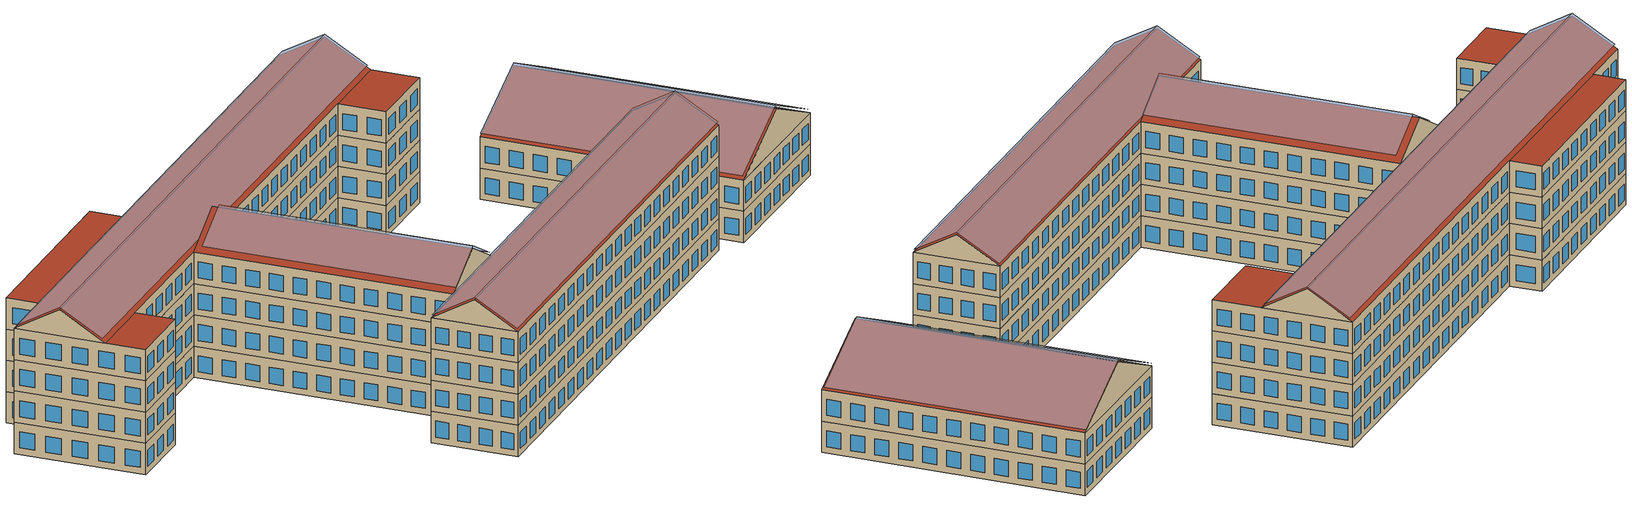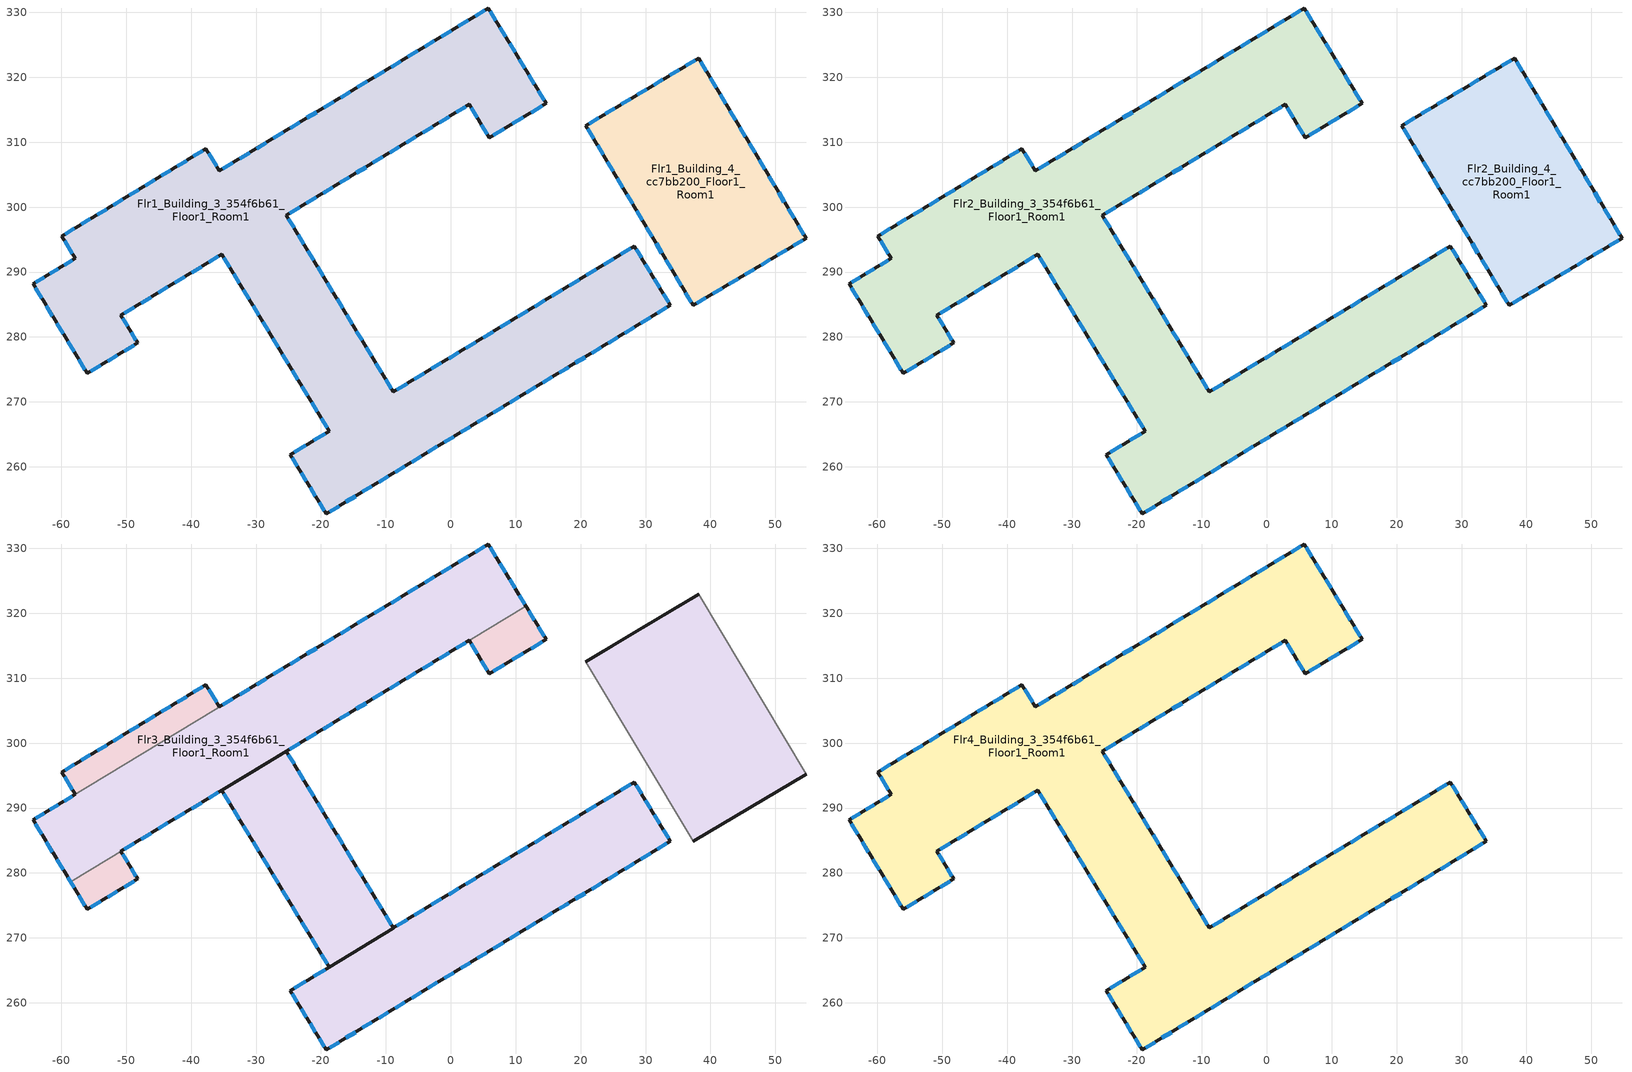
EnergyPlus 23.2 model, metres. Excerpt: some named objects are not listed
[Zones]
Flr1_Building_3_354f6b61_Floor1_Room1
 floor outside (Floor_DesignBuilder): 14.68,315.98 5.94,310.69 2.84,315.82 -25.34,298.75 -8.85,271.53 28.29,293.99 33.82,284.86 -19.2,252.75 -24.73,261.88 -18.76,265.49 -35.26,292.74 -50.81,283.33 -48.24,279.08 -56.01,274.38 -64.36,288.18 -57.86,292.12 -59.93,295.54 -37.72,308.99 -35.65,305.57 5.78,330.66 z0
 wall outside (Brick 220mm): 14.68,315.98 5.78,330.66 -35.65,305.57 -37.72,308.99 -59.93,295.54 -57.86,292.12 -64.36,288.18 -56.01,274.38 -48.24,279.08 -50.81,283.33 -35.26,292.74 -18.76,265.49 -24.73,261.88 -19.2,252.75 33.82,284.86 28.29,293.99 -8.85,271.53 -25.34,298.75 2.84,315.82 5.94,310.69 14.68,315.98 z0:3.9
 window (U 0.45 SHGC 0.25 Simple Glazing Window): 14.37,316.49 13.5,317.92 / 12.89,318.93 12.02,320.37 / 11.41,321.38 10.54,322.81 / 9.92,323.83 9.06,325.26 / 8.44,326.28 7.57,327.71 / 6.96,328.72 6.09,330.15 / -50.27,283.65 -48.76,284.57 / -47.68,285.22 -46.16,286.14 / -45.09,286.79 -43.57,287.71 / -42.5,288.36 -40.98,289.28 / -39.91,289.93 -38.39,290.85 / -37.32,291.5 -35.8,292.41 / -34.95,292.23 -34.08,290.78 / -33.45,289.75 -32.58,288.3 / -19.95,267.45 -19.07,266.01 / -31.95,287.27 -31.08,285.82 / -30.45,284.79 -29.57,283.35 / -28.95,282.32 -28.07,280.87 / -27.45,279.84 -26.57,278.39 / -25.95,277.36 -25.07,275.91 / -24.45,274.89 -23.57,273.44 / -22.95,272.41 -22.07,270.96 / -21.45,269.93 -20.57,268.48 / -19.38,265.12 -21.13,264.06 / -22.37,263.31 -24.11,262.25 / -24.44,261.4 -23.64,260.07 / -23.06,259.12 -22.25,257.79 / -21.68,256.84 -20.87,255.51 / -20.3,254.56 -19.49,253.22 / -18.68,253.07 -17.2,253.96 / -16.15,254.6 -14.68,255.49 / 6.57,268.36 8.05,269.25 / 9.09,269.89 10.57,270.78 / 11.62,271.42 13.1,272.31 / 14.14,272.95 15.62,273.84 / 16.67,274.48 18.15,275.37 / 19.19,276.01 20.67,276.9 / 21.72,277.53 23.2,278.43 / 24.24,279.06 25.72,279.96 / 26.77,280.59 28.25,281.49 / 29.29,282.12 30.77,283.02 / -13.63,256.13 -12.15,257.02 / 31.82,283.65 33.3,284.55 / -11.1,257.66 -9.63,258.55 / -8.58,259.19 -7.1,260.08 / -6.06,260.71 -4.58,261.61 / -3.53,262.24 -2.05,263.14 / -1.01,263.77 0.47,264.67 / 1.52,265.3 3,266.2 / 4.04,266.83 5.52,267.73 / 33.53,285.34 32.72,286.67 / 32.15,287.62 31.34,288.95 / 30.77,289.9 29.96,291.23 / 29.39,292.18 28.58,293.52 / 27.74,293.66 26.19,292.72 / 25.09,292.05 23.54,291.11 / 1.21,277.62 -0.34,276.68 / -1.44,276.01 -2.99,275.07 / -4.1,274.41 -5.65,273.47 / -6.75,272.8 -8.3,271.87 / 22.44,290.45 20.88,289.51 / 19.78,288.84 18.23,287.91 / 17.13,287.24 15.58,286.3 / 14.48,285.64 12.92,284.7 / 11.82,284.03 10.27,283.09 / 9.17,282.43 7.62,281.49 / 6.52,280.82 4.97,279.89 / 3.86,279.22 2.31,278.28 / -9.16,272.05 -10.04,273.49 / -10.66,274.52 -11.54,275.97 / -24.15,296.79 -25.02,298.24 / -12.16,277 -13.04,278.44 / -13.66,279.47 -14.53,280.92 / -15.16,281.94 -16.03,283.39 / -16.66,284.42 -17.53,285.87 / -18.15,286.89 -19.03,288.34 / -19.65,289.37 -20.53,290.82 / -21.15,291.84 -22.03,293.29 / -22.65,294.32 -23.53,295.76 / -24.8,299.07 -23.31,299.98 / -22.24,300.63 -20.74,301.53 / 0.81,314.59 2.31,315.49 / -19.68,302.18 -18.18,303.08 / -17.12,303.73 -15.62,304.64 / -14.56,305.28 -13.06,306.19 / -12,306.83 -10.5,307.74 / -9.44,308.38 -7.94,309.29 / -6.88,309.93 -5.38,310.84 / -4.31,311.48 -2.82,312.39 / -1.75,313.03 -0.25,313.94 / 3.16,315.28 4.07,313.78 / 4.71,312.72 5.62,311.22 / 5.25,330.34 3.73,329.42 / 2.66,328.77 1.14,327.85 / -20.65,314.65 -22.16,313.74 / -23.24,313.09 -24.75,312.17 / -25.83,311.52 -27.34,310.6 / -28.42,309.95 -29.93,309.03 / -31.01,308.38 -32.52,307.46 / -33.6,306.81 -35.11,305.9 / 0.07,327.2 -1.45,326.28 / -2.52,325.63 -4.04,324.72 / -5.11,324.06 -6.63,323.15 / -7.7,322.5 -9.22,321.58 / -10.29,320.93 -11.81,320.01 / -12.88,319.36 -14.39,318.44 / -15.47,317.79 -16.98,316.87 / -18.06,316.22 -19.57,315.31 / 6.55,311.05 8.25,312.09 / 9.46,312.82 11.16,313.85 / 12.37,314.58 14.07,315.61 / -36.08,306.28 -37.29,308.28 / -38.23,308.68 -39.67,307.81 / -40.7,307.18 -42.14,306.31 / -43.17,305.69 -44.61,304.82 / -45.64,304.19 -47.08,303.32 / -48.1,302.7 -49.55,301.83 / -50.57,301.2 -52.02,300.33 / -53.04,299.71 -54.49,298.84 / -55.51,298.21 -56.95,297.34 / -57.98,296.72 -59.42,295.85 / -59.5,294.83 -58.29,292.83 / -58.31,291.84 -59.58,291.08 / -60.48,290.53 -61.75,289.76 / -62.65,289.22 -63.91,288.45 / -64.02,287.61 -63.04,285.99 / -62.35,284.85 -61.37,283.23 / -60.67,282.09 -59.7,280.47 / -59,279.33 -58.02,277.71 / -57.33,276.57 -56.35,274.95 / -55.47,274.71 -53.96,275.62 / -52.88,276.27 -51.37,277.19 / -50.29,277.84 -48.78,278.76 / -48.51,279.52 -49.26,280.77 / -49.79,281.65 -50.54,282.89 z0.8:2.8
Flr1_Building_4_cc7bb200_Floor1_Room1
 floor outside (Floor_DesignBuilder): 38.16,322.95 54.71,295.23 37.34,284.85 20.79,312.57 z0
 wall outside (Brick 220mm): 37.34,284.85 54.71,295.23 38.16,322.95 20.79,312.57 37.34,284.85 z0:3.9
 window (U 0.45 SHGC 0.25 Simple Glazing Window): 37.86,285.16 39.31,286.03 / 40.34,286.64 41.79,287.51 / 42.82,288.12 44.27,288.99 / 45.3,289.61 46.75,290.47 / 47.78,291.09 49.23,291.96 / 50.26,292.57 51.72,293.44 / 52.75,294.05 54.2,294.92 / 54.4,295.75 53.52,297.22 / 52.9,298.27 52.02,299.74 / 39.35,320.95 38.47,322.42 / 51.39,300.79 50.51,302.26 / 49.89,303.31 49.01,304.78 / 48.38,305.83 47.5,307.3 / 46.88,308.35 46,309.82 / 45.37,310.87 44.49,312.34 / 43.87,313.39 42.99,314.86 / 42.36,315.91 41.48,317.38 / 40.86,318.43 39.98,319.9 / 37.64,322.64 36.19,321.77 / 35.16,321.16 33.71,320.29 / 32.68,319.67 31.23,318.81 / 30.2,318.19 28.75,317.33 / 27.72,316.71 26.26,315.84 / 25.23,315.23 23.78,314.36 / 22.75,313.75 21.3,312.88 / 21.1,312.05 21.98,310.57 / 22.6,309.53 23.48,308.05 / 36.15,286.85 37.03,285.38 / 24.11,307.01 24.99,305.53 / 25.61,304.49 26.49,303.01 / 27.12,301.97 28,300.49 / 28.62,299.45 29.5,297.97 / 30.13,296.93 31.01,295.46 / 31.63,294.41 32.51,292.94 / 33.14,291.89 34.02,290.42 / 34.64,289.37 35.52,287.9 z0.8:2.8
Flr2_Building_3_354f6b61_Floor1_Room1
 floor to Flr1_Building_3_354f6b61_Floor1_Room1 (Generic Interior Floor): 14.68,315.98 5.94,310.69 2.84,315.82 -25.34,298.75 -8.85,271.53 28.29,293.99 33.82,284.86 -19.2,252.75 -24.73,261.88 -18.76,265.49 -35.26,292.74 -50.81,283.33 -48.24,279.08 -56.01,274.38 -64.36,288.18 -57.86,292.12 -59.93,295.54 -37.72,308.99 -35.65,305.57 5.78,330.66 z3.9
 wall outside (Brick 220mm): 14.68,315.98 5.78,330.66 -35.65,305.57 -37.72,308.99 -59.93,295.54 -57.86,292.12 -64.36,288.18 -56.01,274.38 -48.24,279.08 -50.81,283.33 -35.26,292.74 -18.76,265.49 -24.73,261.88 -19.2,252.75 33.82,284.86 28.29,293.99 -8.85,271.53 -25.34,298.75 2.84,315.82 5.94,310.69 14.68,315.98 z3.9:7.8
 window (U 0.45 SHGC 0.25 Simple Glazing Window): 14.37,316.49 13.5,317.92 / 12.89,318.93 12.02,320.37 / 11.41,321.38 10.54,322.81 / 9.92,323.83 9.06,325.26 / 8.44,326.28 7.57,327.71 / 6.96,328.72 6.09,330.15 / -50.27,283.65 -48.76,284.57 / -47.68,285.22 -46.16,286.14 / -45.09,286.79 -43.57,287.71 / -42.5,288.36 -40.98,289.28 / -39.91,289.93 -38.39,290.85 / -37.32,291.5 -35.8,292.41 / -34.95,292.23 -34.08,290.78 / -33.45,289.75 -32.58,288.3 / -19.95,267.45 -19.07,266.01 / -31.95,287.27 -31.08,285.82 / -30.45,284.79 -29.57,283.35 / -28.95,282.32 -28.07,280.87 / -27.45,279.84 -26.57,278.39 / -25.95,277.36 -25.07,275.91 / -24.45,274.89 -23.57,273.44 / -22.95,272.41 -22.07,270.96 / -21.45,269.93 -20.57,268.48 / -19.38,265.12 -21.13,264.06 / -22.37,263.31 -24.11,262.25 / -24.44,261.4 -23.64,260.07 / -23.06,259.12 -22.25,257.79 / -21.68,256.84 -20.87,255.51 / -20.3,254.56 -19.49,253.22 / -18.68,253.07 -17.2,253.96 / -16.15,254.6 -14.68,255.49 / 6.57,268.36 8.05,269.25 / 9.09,269.89 10.57,270.78 / 11.62,271.42 13.1,272.31 / 14.14,272.95 15.62,273.84 / 16.67,274.48 18.15,275.37 / 19.19,276.01 20.67,276.9 / 21.72,277.53 23.2,278.43 / 24.24,279.06 25.72,279.96 / 26.77,280.59 28.25,281.49 / 29.29,282.12 30.77,283.02 / -13.63,256.13 -12.15,257.02 / 31.82,283.65 33.3,284.55 / -11.1,257.66 -9.63,258.55 / -8.58,259.19 -7.1,260.08 / -6.06,260.71 -4.58,261.61 / -3.53,262.24 -2.05,263.14 / -1.01,263.77 0.47,264.67 / 1.52,265.3 3,266.2 / 4.04,266.83 5.52,267.73 / 33.53,285.34 32.72,286.67 / 32.15,287.62 31.34,288.95 / 30.77,289.9 29.96,291.23 / 29.39,292.18 28.58,293.52 / 27.74,293.66 26.19,292.72 / 25.09,292.05 23.54,291.11 / 1.21,277.62 -0.34,276.68 / -1.44,276.01 -2.99,275.07 / -4.1,274.41 -5.65,273.47 / -6.75,272.8 -8.3,271.87 / 22.44,290.45 20.88,289.51 / 19.78,288.84 18.23,287.91 / 17.13,287.24 15.58,286.3 / 14.48,285.64 12.92,284.7 / 11.82,284.03 10.27,283.09 / 9.17,282.43 7.62,281.49 / 6.52,280.82 4.97,279.89 / 3.86,279.22 2.31,278.28 / -9.16,272.05 -10.04,273.49 / -10.66,274.52 -11.54,275.97 / -24.15,296.79 -25.02,298.24 / -12.16,277 -13.04,278.44 / -13.66,279.47 -14.53,280.92 / -15.16,281.94 -16.03,283.39 / -16.66,284.42 -17.53,285.87 / -18.15,286.89 -19.03,288.34 / -19.65,289.37 -20.53,290.82 / -21.15,291.84 -22.03,293.29 / -22.65,294.32 -23.53,295.76 / -24.8,299.07 -23.31,299.98 / -22.24,300.63 -20.74,301.53 / 0.81,314.59 2.31,315.49 / -19.68,302.18 -18.18,303.08 / -17.12,303.73 -15.62,304.64 / -14.56,305.28 -13.06,306.19 / -12,306.83 -10.5,307.74 / -9.44,308.38 -7.94,309.29 / -6.88,309.93 -5.38,310.84 / -4.31,311.48 -2.82,312.39 / -1.75,313.03 -0.25,313.94 / 3.16,315.28 4.07,313.78 / 4.71,312.72 5.62,311.22 / 5.25,330.34 3.73,329.42 / 2.66,328.77 1.14,327.85 / -20.65,314.65 -22.16,313.74 / -23.24,313.09 -24.75,312.17 / -25.83,311.52 -27.34,310.6 / -28.42,309.95 -29.93,309.03 / -31.01,308.38 -32.52,307.46 / -33.6,306.81 -35.11,305.9 / 0.07,327.2 -1.45,326.28 / -2.52,325.63 -4.04,324.72 / -5.11,324.06 -6.63,323.15 / -7.7,322.5 -9.22,321.58 / -10.29,320.93 -11.81,320.01 / -12.88,319.36 -14.39,318.44 / -15.47,317.79 -16.98,316.87 / -18.06,316.22 -19.57,315.31 / 6.55,311.05 8.25,312.09 / 9.46,312.82 11.16,313.85 / 12.37,314.58 14.07,315.61 / -36.08,306.28 -37.29,308.28 / -38.23,308.68 -39.67,307.81 / -40.7,307.18 -42.14,306.31 / -43.17,305.69 -44.61,304.82 / -45.64,304.19 -47.08,303.32 / -48.1,302.7 -49.55,301.83 / -50.57,301.2 -52.02,300.33 / -53.04,299.71 -54.49,298.84 / -55.51,298.21 -56.95,297.34 / -57.98,296.72 -59.42,295.85 / -59.5,294.83 -58.29,292.83 / -58.31,291.84 -59.58,291.08 / -60.48,290.53 -61.75,289.76 / -62.65,289.22 -63.91,288.45 / -64.02,287.61 -63.04,285.99 / -62.35,284.85 -61.37,283.23 / -60.67,282.09 -59.7,280.47 / -59,279.33 -58.02,277.71 / -57.33,276.57 -56.35,274.95 / -55.47,274.71 -53.96,275.62 / -52.88,276.27 -51.37,277.19 / -50.29,277.84 -48.78,278.76 / -48.51,279.52 -49.26,280.77 / -49.79,281.65 -50.54,282.89 z4.7:6.7
Flr2_Building_4_cc7bb200_Floor1_Room1
 floor to Flr1_Building_4_cc7bb200_Floor1_Room1 (Generic Interior Floor): 38.16,322.95 54.71,295.23 37.34,284.85 20.79,312.57 z3.9
 wall outside (Brick 220mm): 37.34,284.85 54.71,295.23 38.16,322.95 20.79,312.57 37.34,284.85 z3.9:7.8
 window (U 0.45 SHGC 0.25 Simple Glazing Window): 37.86,285.16 39.31,286.03 / 40.34,286.64 41.79,287.51 / 42.82,288.12 44.27,288.99 / 45.3,289.61 46.75,290.47 / 47.78,291.09 49.23,291.96 / 50.26,292.57 51.72,293.44 / 52.75,294.05 54.2,294.92 / 54.4,295.75 53.52,297.22 / 52.9,298.27 52.02,299.74 / 39.35,320.95 38.47,322.42 / 51.39,300.79 50.51,302.26 / 49.89,303.31 49.01,304.78 / 48.38,305.83 47.5,307.3 / 46.88,308.35 46,309.82 / 45.37,310.87 44.49,312.34 / 43.87,313.39 42.99,314.86 / 42.36,315.91 41.48,317.38 / 40.86,318.43 39.98,319.9 / 37.64,322.64 36.19,321.77 / 35.16,321.16 33.71,320.29 / 32.68,319.67 31.23,318.81 / 30.2,318.19 28.75,317.33 / 27.72,316.71 26.26,315.84 / 25.23,315.23 23.78,314.36 / 22.75,313.75 21.3,312.88 / 21.1,312.05 21.98,310.57 / 22.6,309.53 23.48,308.05 / 36.15,286.85 37.03,285.38 / 24.11,307.01 24.99,305.53 / 25.61,304.49 26.49,303.01 / 27.12,301.97 28,300.49 / 28.62,299.45 29.5,297.97 / 30.13,296.93 31.01,295.46 / 31.63,294.41 32.51,292.94 / 33.14,291.89 34.02,290.42 / 34.64,289.37 35.52,287.9 z4.7:6.7
 ceiling to mai_nha_432fc5c8 (Roofing with a 105 mm thick hollow brick insulating layer Reversed): 20.79,312.57 37.34,284.85 54.71,295.23 38.16,322.95 z7.8
Flr3_Building_3_354f6b61_Floor1_Room1
 floor to Flr2_Building_3_354f6b61_Floor1_Room1 (Generic Interior Floor): 14.68,315.98 5.94,310.69 2.84,315.82 -25.34,298.75 -8.85,271.53 28.29,293.99 33.82,284.86 -19.2,252.75 -24.73,261.88 -18.76,265.49 -35.26,292.74 -50.81,283.33 -48.24,279.08 -56.01,274.38 -64.36,288.18 -57.86,292.12 -59.93,295.54 -37.72,308.99 -35.65,305.57 5.78,330.66 z7.8
 wall outside (Brick 220mm): 14.68,315.98 5.78,330.66 -35.65,305.57 -37.72,308.99 -59.93,295.54 -57.86,292.12 -64.36,288.18 -56.01,274.38 -48.24,279.08 -50.81,283.33 -35.26,292.74 -18.76,265.49 -24.73,261.88 -19.2,252.75 33.82,284.86 28.29,293.99 -8.85,271.53 -25.34,298.75 2.84,315.82 5.94,310.69 14.68,315.98 z7.8:11.7
 window (U 0.45 SHGC 0.25 Simple Glazing Window): 14.37,316.49 13.5,317.92 / 12.89,318.93 12.02,320.37 / 11.41,321.38 10.54,322.81 / 9.92,323.83 9.06,325.26 / 8.44,326.28 7.57,327.71 / 6.96,328.72 6.09,330.15 / -50.27,283.65 -48.76,284.57 / -47.68,285.22 -46.16,286.14 / -45.09,286.79 -43.57,287.71 / -42.5,288.36 -40.98,289.28 / -39.91,289.93 -38.39,290.85 / -37.32,291.5 -35.8,292.41 / -34.95,292.23 -34.08,290.78 / -33.45,289.75 -32.58,288.3 / -19.95,267.45 -19.07,266.01 / -31.95,287.27 -31.08,285.82 / -30.45,284.79 -29.57,283.35 / -28.95,282.32 -28.07,280.87 / -27.45,279.84 -26.57,278.39 / -25.95,277.36 -25.07,275.91 / -24.45,274.89 -23.57,273.44 / -22.95,272.41 -22.07,270.96 / -21.45,269.93 -20.57,268.48 / -19.38,265.12 -21.13,264.06 / -22.37,263.31 -24.11,262.25 / -24.44,261.4 -23.64,260.07 / -23.06,259.12 -22.25,257.79 / -21.68,256.84 -20.87,255.51 / -20.3,254.56 -19.49,253.22 / -18.68,253.07 -17.2,253.96 / -16.15,254.6 -14.68,255.49 / 6.57,268.36 8.05,269.25 / 9.09,269.89 10.57,270.78 / 11.62,271.42 13.1,272.31 / 14.14,272.95 15.62,273.84 / 16.67,274.48 18.15,275.37 / 19.19,276.01 20.67,276.9 / 21.72,277.53 23.2,278.43 / 24.24,279.06 25.72,279.96 / 26.77,280.59 28.25,281.49 / 29.29,282.12 30.77,283.02 / -13.63,256.13 -12.15,257.02 / 31.82,283.65 33.3,284.55 / -11.1,257.66 -9.63,258.55 / -8.58,259.19 -7.1,260.08 / -6.06,260.71 -4.58,261.61 / -3.53,262.24 -2.05,263.14 / -1.01,263.77 0.47,264.67 / 1.52,265.3 3,266.2 / 4.04,266.83 5.52,267.73 / 33.53,285.34 32.72,286.67 / 32.15,287.62 31.34,288.95 / 30.77,289.9 29.96,291.23 / 29.39,292.18 28.58,293.52 / 27.74,293.66 26.19,292.72 / 25.09,292.05 23.54,291.11 / 1.21,277.62 -0.34,276.68 / -1.44,276.01 -2.99,275.07 / -4.1,274.41 -5.65,273.47 / -6.75,272.8 -8.3,271.87 / 22.44,290.45 20.88,289.51 / 19.78,288.84 18.23,287.91 / 17.13,287.24 15.58,286.3 / 14.48,285.64 12.92,284.7 / 11.82,284.03 10.27,283.09 / 9.17,282.43 7.62,281.49 / 6.52,280.82 4.97,279.89 / 3.86,279.22 2.31,278.28 / -9.16,272.05 -10.04,273.49 / -10.66,274.52 -11.54,275.97 / -24.15,296.79 -25.02,298.24 / -12.16,277 -13.04,278.44 / -13.66,279.47 -14.53,280.92 / -15.16,281.94 -16.03,283.39 / -16.66,284.42 -17.53,285.87 / -18.15,286.89 -19.03,288.34 / -19.65,289.37 -20.53,290.82 / -21.15,291.84 -22.03,293.29 / -22.65,294.32 -23.53,295.76 / -24.8,299.07 -23.31,299.98 / -22.24,300.63 -20.74,301.53 / 0.81,314.59 2.31,315.49 / -19.68,302.18 -18.18,303.08 / -17.12,303.73 -15.62,304.64 / -14.56,305.28 -13.06,306.19 / -12,306.83 -10.5,307.74 / -9.44,308.38 -7.94,309.29 / -6.88,309.93 -5.38,310.84 / -4.31,311.48 -2.82,312.39 / -1.75,313.03 -0.25,313.94 / 3.16,315.28 4.07,313.78 / 4.71,312.72 5.62,311.22 / 5.25,330.34 3.73,329.42 / 2.66,328.77 1.14,327.85 / -20.65,314.65 -22.16,313.74 / -23.24,313.09 -24.75,312.17 / -25.83,311.52 -27.34,310.6 / -28.42,309.95 -29.93,309.03 / -31.01,308.38 -32.52,307.46 / -33.6,306.81 -35.11,305.9 / 0.07,327.2 -1.45,326.28 / -2.52,325.63 -4.04,324.72 / -5.11,324.06 -6.63,323.15 / -7.7,322.5 -9.22,321.58 / -10.29,320.93 -11.81,320.01 / -12.88,319.36 -14.39,318.44 / -15.47,317.79 -16.98,316.87 / -18.06,316.22 -19.57,315.31 / 6.55,311.05 8.25,312.09 / 9.46,312.82 11.16,313.85 / 12.37,314.58 14.07,315.61 / -36.08,306.28 -37.29,308.28 / -38.23,308.68 -39.67,307.81 / -40.7,307.18 -42.14,306.31 / -43.17,305.69 -44.61,304.82 / -45.64,304.19 -47.08,303.32 / -48.1,302.7 -49.55,301.83 / -50.57,301.2 -52.02,300.33 / -53.04,299.71 -54.49,298.84 / -55.51,298.21 -56.95,297.34 / -57.98,296.72 -59.42,295.85 / -59.5,294.83 -58.29,292.83 / -58.31,291.84 -59.58,291.08 / -60.48,290.53 -61.75,289.76 / -62.65,289.22 -63.91,288.45 / -64.02,287.61 -63.04,285.99 / -62.35,284.85 -61.37,283.23 / -60.67,282.09 -59.7,280.47 / -59,279.33 -58.02,277.71 / -57.33,276.57 -56.35,274.95 / -55.47,274.71 -53.96,275.62 / -52.88,276.27 -51.37,277.19 / -50.29,277.84 -48.78,278.76 / -48.51,279.52 -49.26,280.77 / -49.79,281.65 -50.54,282.89 z8.6:10.6
mai_nha_432fc5c8
 wall outside (Roofing with a 105 mm thick hollow brick insulating layer): -25.34,298.75,15.6 -35.26,292.74,15.6 -30.3,295.75,18.95; -64.36,288.18,15.6 -58.58,278.62,15.6 -61.47,283.4,18.83; 38.16,322.95,7.8 20.79,312.57,7.8 29.47,317.76,12.52; 37.34,284.85,7.8 54.71,295.23,7.8 46.03,290.04,12.52; -24.73,261.88,15.6 -19.2,252.75,15.6 -21.97,257.31,18.68; 11.57,321.1,15.6 5.78,330.66,15.6 8.68,325.88,18.83; -18.76,265.49,15.6 -8.83,271.5,15.6 -13.8,268.5,18.95; 33.82,284.86,15.6 28.29,293.99,15.6 31.06,289.43,18.68
 wall to Flr4_Building_3_354f6b61_Floor1_Room1 (Generic Interior Ceiling): 28.29,293.99 33.82,284.86 -19.2,252.75 -24.73,261.88 z15.6; 5.78,330.66 11.57,321.1 -58.58,278.62 -64.36,288.18 z15.6; -25.34,298.75 -8.83,271.5 -18.76,265.49 -35.26,292.74 z15.6
 wall to Flr2_Building_4_cc7bb200_Floor1_Room1 (Roofing with a 105 mm thick hollow brick insulating layer): 38.16,322.95 54.71,295.23 37.34,284.85 20.79,312.57 z7.8
 roof outside (Roofing with a 105 mm thick hollow brick insulating layer): -30.3,295.75,18.95 -35.26,292.74,15.6 -18.76,265.49,15.6 -13.8,268.5,18.95; 29.47,317.76,12.52 20.79,312.57,7.8 37.34,284.85,7.8 46.03,290.04,12.52; -13.8,268.5,18.95 -8.83,271.5,15.6 -25.34,298.75,15.6 -30.3,295.75,18.95; -21.97,257.31,18.68 -19.2,252.75,15.6 33.82,284.86,15.6 31.06,289.43,18.68; 8.68,325.88,18.83 5.78,330.66,15.6 -64.36,288.18,15.6 -61.47,283.4,18.83; -61.47,283.4,18.83 -58.58,278.62,15.6 11.57,321.1,15.6 8.68,325.88,18.83; 46.03,290.04,12.52 54.71,295.23,7.8 38.16,322.95,7.8 29.47,317.76,12.52; 31.06,289.43,18.68 28.29,293.99,15.6 -24.73,261.88,15.6 -21.97,257.31,18.68
Flr4_Building_3_354f6b61_Floor1_Room1
 floor to Flr3_Building_3_354f6b61_Floor1_Room1 (Generic Interior Floor): 14.68,315.98 5.94,310.69 2.84,315.82 -25.34,298.75 -8.85,271.53 28.29,293.99 33.82,284.86 -19.2,252.75 -24.73,261.88 -18.76,265.49 -35.26,292.74 -50.81,283.33 -48.24,279.08 -56.01,274.38 -64.36,288.18 -57.86,292.12 -59.93,295.54 -37.72,308.99 -35.65,305.57 5.78,330.66 z11.7
 wall outside (Brick 220mm): 14.68,315.98 5.78,330.66 -35.65,305.57 -37.72,308.99 -59.93,295.54 -57.86,292.12 -64.36,288.18 -56.01,274.38 -48.24,279.08 -50.81,283.33 -35.26,292.74 -18.76,265.49 -24.73,261.88 -19.2,252.75 33.82,284.86 28.29,293.99 -8.85,271.53 -25.34,298.75 2.84,315.82 5.94,310.69 14.68,315.98 z11.7:15.6
 window (U 0.45 SHGC 0.25 Simple Glazing Window): 14.37,316.49 13.5,317.92 / 12.89,318.93 12.02,320.37 / 11.41,321.38 10.54,322.81 / 9.92,323.83 9.06,325.26 / 8.44,326.28 7.57,327.71 / 6.96,328.72 6.09,330.15 / -50.27,283.65 -48.76,284.57 / -47.68,285.22 -46.16,286.14 / -45.09,286.79 -43.57,287.71 / -42.5,288.36 -40.98,289.28 / -39.91,289.93 -38.39,290.85 / -37.32,291.5 -35.8,292.41 / -34.95,292.23 -34.08,290.78 / -33.45,289.75 -32.58,288.3 / -19.95,267.45 -19.07,266.01 / -31.95,287.27 -31.08,285.82 / -30.45,284.79 -29.57,283.35 / -28.95,282.32 -28.07,280.87 / -27.45,279.84 -26.57,278.39 / -25.95,277.36 -25.07,275.91 / -24.45,274.89 -23.57,273.44 / -22.95,272.41 -22.07,270.96 / -21.45,269.93 -20.57,268.48 / -19.38,265.12 -21.13,264.06 / -22.37,263.31 -24.11,262.25 / -24.44,261.4 -23.64,260.07 / -23.06,259.12 -22.25,257.79 / -21.68,256.84 -20.87,255.51 / -20.3,254.56 -19.49,253.22 / -18.68,253.07 -17.2,253.96 / -16.15,254.6 -14.68,255.49 / 6.57,268.36 8.05,269.25 / 9.09,269.89 10.57,270.78 / 11.62,271.42 13.1,272.31 / 14.14,272.95 15.62,273.84 / 16.67,274.48 18.15,275.37 / 19.19,276.01 20.67,276.9 / 21.72,277.53 23.2,278.43 / 24.24,279.06 25.72,279.96 / 26.77,280.59 28.25,281.49 / 29.29,282.12 30.77,283.02 / -13.63,256.13 -12.15,257.02 / 31.82,283.65 33.3,284.55 / -11.1,257.66 -9.63,258.55 / -8.58,259.19 -7.1,260.08 / -6.06,260.71 -4.58,261.61 / -3.53,262.24 -2.05,263.14 / -1.01,263.77 0.47,264.67 / 1.52,265.3 3,266.2 / 4.04,266.83 5.52,267.73 / 33.53,285.34 32.72,286.67 / 32.15,287.62 31.34,288.95 / 30.77,289.9 29.96,291.23 / 29.39,292.18 28.58,293.52 / 27.74,293.66 26.19,292.72 / 25.09,292.05 23.54,291.11 / 1.21,277.62 -0.34,276.68 / -1.44,276.01 -2.99,275.07 / -4.1,274.41 -5.65,273.47 / -6.75,272.8 -8.3,271.87 / 22.44,290.45 20.88,289.51 / 19.78,288.84 18.23,287.91 / 17.13,287.24 15.58,286.3 / 14.48,285.64 12.92,284.7 / 11.82,284.03 10.27,283.09 / 9.17,282.43 7.62,281.49 / 6.52,280.82 4.97,279.89 / 3.86,279.22 2.31,278.28 / -9.16,272.05 -10.04,273.49 / -10.66,274.52 -11.54,275.97 / -24.15,296.79 -25.02,298.24 / -12.16,277 -13.04,278.44 / -13.66,279.47 -14.53,280.92 / -15.16,281.94 -16.03,283.39 / -16.66,284.42 -17.53,285.87 / -18.15,286.89 -19.03,288.34 / -19.65,289.37 -20.53,290.82 / -21.15,291.84 -22.03,293.29 / -22.65,294.32 -23.53,295.76 / -24.8,299.07 -23.31,299.98 / -22.24,300.63 -20.74,301.53 / 0.81,314.59 2.31,315.49 / -19.68,302.18 -18.18,303.08 / -17.12,303.73 -15.62,304.64 / -14.56,305.28 -13.06,306.19 / -12,306.83 -10.5,307.74 / -9.44,308.38 -7.94,309.29 / -6.88,309.93 -5.38,310.84 / -4.31,311.48 -2.82,312.39 / -1.75,313.03 -0.25,313.94 / 3.16,315.28 4.07,313.78 / 4.71,312.72 5.62,311.22 / 5.25,330.34 3.73,329.42 / 2.66,328.77 1.14,327.85 / -20.65,314.65 -22.16,313.74 / -23.24,313.09 -24.75,312.17 / -25.83,311.52 -27.34,310.6 / -28.42,309.95 -29.93,309.03 / -31.01,308.38 -32.52,307.46 / -33.6,306.81 -35.11,305.9 / 0.07,327.2 -1.45,326.28 / -2.52,325.63 -4.04,324.72 / -5.11,324.06 -6.63,323.15 / -7.7,322.5 -9.22,321.58 / -10.29,320.93 -11.81,320.01 / -12.88,319.36 -14.39,318.44 / -15.47,317.79 -16.98,316.87 / -18.06,316.22 -19.57,315.31 / 6.55,311.05 8.25,312.09 / 9.46,312.82 11.16,313.85 / 12.37,314.58 14.07,315.61 / -36.08,306.28 -37.29,308.28 / -38.23,308.68 -39.67,307.81 / -40.7,307.18 -42.14,306.31 / -43.17,305.69 -44.61,304.82 / -45.64,304.19 -47.08,303.32 / -48.1,302.7 -49.55,301.83 / -50.57,301.2 -52.02,300.33 / -53.04,299.71 -54.49,298.84 / -55.51,298.21 -56.95,297.34 / -57.98,296.72 -59.42,295.85 / -59.5,294.83 -58.29,292.83 / -58.31,291.84 -59.58,291.08 / -60.48,290.53 -61.75,289.76 / -62.65,289.22 -63.91,288.45 / -64.02,287.61 -63.04,285.99 / -62.35,284.85 -61.37,283.23 / -60.67,282.09 -59.7,280.47 / -59,279.33 -58.02,277.71 / -57.33,276.57 -56.35,274.95 / -55.47,274.71 -53.96,275.62 / -52.88,276.27 -51.37,277.19 / -50.29,277.84 -48.78,278.76 / -48.51,279.52 -49.26,280.77 / -49.79,281.65 -50.54,282.89 z12.5:14.5
 ceiling to mai_nha_432fc5c8 (Generic Interior Floor): -64.36,288.18 -58.58,278.62 11.57,321.1 5.78,330.66 z15.6; -35.26,292.74 -18.76,265.49 -8.83,271.5 -25.34,298.75 z15.6; -24.73,261.88 -19.2,252.75 33.82,284.86 28.29,293.99 z15.6
 roof outside (Roofing with a 105 mm thick hollow brick insulating layer): -59.93,295.54 -57.86,292.12 -35.65,305.57 -37.72,308.99 z15.6; 2.84,315.82 5.94,310.69 14.68,315.98 11.57,321.1 z15.6; -58.58,278.62 -56.01,274.38 -48.24,279.08 -50.81,283.33 z15.6; -8.85,271.53 -8.83,271.5 28.29,293.99 z15.6
shading: -21.98,257.31,18.98 -19.28,252.86,15.98 33.75,284.98,15.98 31.06,289.43,18.98; 31.06,289.43,18.98 28.36,293.87,15.98 -24.67,261.75,15.98 -21.98,257.31,18.98; -13.8,268.5,19.25 -9.35,271.19,16.25 -25.41,297.71,16.25 -29.86,295.01,19.25; -29.86,295.01,19.25 -34.3,292.32,16.25 -18.24,265.81,16.25 -13.8,268.5,19.25; -61.46,283.41,19.13 -58.77,278.96,16.13 11.37,321.44,16.13 8.68,325.88,19.13; 8.68,325.88,19.13 5.99,330.33,16.13 -64.15,287.85,16.13 -61.46,283.41,19.13; 29.47,317.76,12.82 20.91,312.65,8.17 37.49,285.28,8.17 46.05,290.39,12.82; 46.05,290.39,12.82 54.61,295.5,8.17 38.03,322.87,8.17 29.47,317.76,12.82
[Building]
THPT: North Axis {deg}=0; Terrain=City; Solar Distribution=FullExterior
[Site:Location]
Site 1: Latitude {deg}=0; Longitude {deg}=0; Time Zone {hr}=0; Elevation {m}=0
[Site:WaterMainsTemperature]
Calculation Method=CorrelationFromWeatherFile
[SizingPeriod:DesignDay] Month=4; Day of Month=21; Day Type=SummerDesignDay; Dry-Bulb Temperature Range Modifier Type=DefaultMultipliers; Barometric Pressure {Pa}=101282; Wind Speed {m/s}=2.5; Wind Direction {deg}=180; Rain Indicator=No; Snow Indicator=No; Daylight Saving Time Indicator=No; Solar Model Indicator=ASHRAETau2017; Begin Environment Reset Mode=FullResetAtBeginEnvironment
Name | Maximum Dry-Bulb Temperature {C} | Daily Dry-Bulb Temperature Range {deltaC} | Humidity Condition Type | Wetbulb or DewPoint at Maximum Dry-Bulb {C} | Enthalpy at Maximum Dry-Bulb {J/kg}
Nha.Be Ann Clg .4% Condns DB=>MWB | 34.5 | 7.1 | Wetbulb | 26.3
Nha.Be Ann Clg .4% Condns DP=>MDB | 28.9 | 6.7 | Dewpoint | 26.7
Nha.Be Ann Clg .4% Condns Enth=>MDB | 31.7 | 6.7 | Enthalpy |  | 87200
Nha.Be Ann Clg .4% Condns WB=>MDB | 31.5 | 6.8 | Wetbulb | 27.6
[Material] Thermal Absorptance=0.9
Name | Roughness | Thickness {m} | Conductivity {W/m-K} | Density {kg/m3} | Specific Heat {J/kg-K} | Solar Absorptance | Visible Absorptance
Cement and steel mesh plaster | MediumSmooth | 0.02 | 0.93 | 368.001 | 589.62 | 0.3 | 0.3
Exterior/Interior plaster. | MediumSmooth | 0.015 | 0.93 | 800.002 | 1089.3 | 0.7 | 0.7
Fireclay tile (continuous parts) | MediumSmooth | 0.0105 | 0.81 | 368.001 | 589.62 | 0.3 | 0.3
Fireclay tile (partition walls) | MediumSmooth | 0.053 | 0.81 | 368.001 | 589.62 | 0.3 | 0.3
Generic Acoustic Tile | MediumSmooth | 0.02 | 0.06 | 368 | 590 | 0.2 | 0.2
Generic Ceiling Air Gap | Smooth | 0.1 | 0.556 | 1.28 | 1000 | 0.7 | 0.7
Generic LW Concrete | MediumRough | 0.1 | 0.53 | 1280 | 840 | 0.8 | 0.8
Granite 20mm | MediumSmooth | 0.02 | 2.8 | 2600 | 1000 | 0.3 | 0.3
Heavy mortar and coating cement mortar1 30mm | MediumRough | 0.03 | 0.93 | 1800 | 840.458 | 0.5 | 0.5
Porous concrete brick 220mm | MediumRough | 0.22 | 0.37 | 1920 | 789.491 | 0.7 | 0.7
Reinforced concrete 100mm | MediumRough | 0.1 | 0.52 | 1280 | 750.458 | 0.5 | 0.5
Reinforced concrete 120mm | MediumRough | 0.12 | 1.55 | 1280 | 839.458 | 0.5 | 0.5
Reinforced concrete 150mm | MediumRough | 0.15 | 1.55 | 1280 | 839.458 | 0.5 | 0.5
Terra cotta tile | MediumSmooth | 0.015 | 0.81 | 368.001 | 589.62 | 0.3 | 0.3
Tile plaster | MediumSmooth | 0.01 | 0.93 | 368.001 | 589.62 | 0.3 | 0.3
Vertical plaster lining | MediumSmooth | 0.105 | 0.93 | 368.001 | 589.62 | 0.3 | 0.3
[WindowMaterial:SimpleGlazingSystem]
U 0.45 SHGC 0.25 Simple Glazing: U-Factor {W/m2-K}=2.5551; Solar Heat Gain Coefficient=0.25; Visible Transmittance=0.6
[Construction]
Brick 220mm: Exterior/Interior plaster., Porous concrete brick 220mm, Exterior/Interior plaster.
Floor_DesignBuilder: Granite 20mm, Heavy mortar and coating cement mortar1 30mm, Reinforced concrete 100mm, Reinforced concrete 150mm
Generic Interior Ceiling: Generic LW Concrete, Generic Ceiling Air Gap, Generic Acoustic Tile
Generic Interior Floor: Generic Acoustic Tile, Generic Ceiling Air Gap, Generic LW Concrete
Roofing with a 105 mm thick hollow brick insulating layer: Terra cotta tile, Tile plaster, Fireclay tile (continuous parts), Fireclay tile (partition walls), Vertical plaster lining, Cement and steel mesh plaster, Reinforced concrete 120mm, Exterior/Interior plaster.
Roofing with a 105 mm thick hollow brick insulating layer Reversed: Exterior/Interior plaster., Reinforced concrete 120mm, Cement and steel mesh plaster, Vertical plaster lining, Fireclay tile (partition walls), Fireclay tile (continuous parts), Tile plaster, Terra cotta tile
U 0.45 SHGC 0.25 Simple Glazing Window: U 0.45 SHGC 0.25 Simple Glazing
[Zone] Multiplier=1
Name | Ceiling Height {m} | Volume {m3} | Part of Total Floor Area
Flr1_Building_3_354f6b61_Floor1_Room1; Flr2_Building_3_354f6b61_Floor1_Room1; Flr3_Building_3_354f6b61_Floor1_Room1; Flr4_Building_3_354f6b61_Floor1_Room1 | 3.9 | 8417.17 | Yes
Flr1_Building_4_cc7bb200_Floor1_Room1; Flr2_Building_4_cc7bb200_Floor1_Room1 | 3.9 | 2547.9 | Yes
mai_nha_432fc5c8 | 11.1508 | 4656.9 | No
[Space]
Name | Zone | Space Type
Flr1_Building_3_354f6b61_Floor1_Room1_Space | Flr1_Building_3_354f6b61_Floor1_Room1 | ProgramType_9a608589
Flr1_Building_4_cc7bb200_Floor1_Room1_Space | Flr1_Building_4_cc7bb200_Floor1_Room1 | ProgramType_9a608589
Flr2_Building_3_354f6b61_Floor1_Room1_Space | Flr2_Building_3_354f6b61_Floor1_Room1 | ProgramType_9a608589
Flr2_Building_4_cc7bb200_Floor1_Room1_Space | Flr2_Building_4_cc7bb200_Floor1_Room1 | ProgramType_9a608589
Flr3_Building_3_354f6b61_Floor1_Room1_Space | Flr3_Building_3_354f6b61_Floor1_Room1 | ProgramType_9a608589
Flr4_Building_3_354f6b61_Floor1_Room1_Space | Flr4_Building_3_354f6b61_Floor1_Room1 | ProgramType_9a608589
mai_nha_432fc5c8_Space | mai_nha_432fc5c8
[SpaceList]
ProgramType_9a608589: Flr1_Building_3_354f6b61_Floor1_Room1_Space, Flr2_Building_3_354f6b61_Floor1_Room1_Space, Flr1_Building_4_cc7bb200_Floor1_Room1_Space, Flr3_Building_3_354f6b61_Floor1_Room1_Space, Flr4_Building_3_354f6b61_Floor1_Room1_Space, Flr2_Building_4_cc7bb200_Floor1_Room1_Space
[Lights]
ProgramType_9a608589_Lighting: Zone or ZoneList or Space or SpaceList=ProgramType_9a608589; Schedule=ProgramType_9a608589_Lighting Schedule; Design Level Calculation Method=Watts/Area; Watts per Zone Floor Area {W/m2}=6.4; Return Air Fraction=0; Fraction Radiant=0.32; Fraction Visible=0.25; Fraction Replaceable=1
[People]
ProgramType_9a608589_People: Zone or ZoneList or Space or SpaceList=ProgramType_9a608589; Number of People Schedule=ProgramType_9a608589_People_Occ Schedule; Number of People Calculation Method=People/Area; People per Floor Area {person/m2}=0.16; Fraction Radiant=0.3; Activity Level Schedule=ProgramType_9a608589_People_Act Schedule
[ElectricEquipment]
ProgramType_9a608589_Electric Equipment: Zone or ZoneList or Space or SpaceList=ProgramType_9a608589; Schedule=ProgramType_9a608589_Electric Equipment Schedule; Design Level Calculation Method=Watts/Area; Watts per Zone Floor Area {W/m2}=4.32; Fraction Latent=0; Fraction Radiant=0; Fraction Lost=0
[ZoneInfiltration:DesignFlowRate]
ProgramType_9a608589_Infiltration: Zone or ZoneList or Space or SpaceList=ProgramType_9a608589; Schedule=ProgramType_9a608589_Infiltration Schedule; Design Flow Rate Calculation Method=Flow/ExteriorArea; Flow Rate per Exterior Surface Area {m3/s-m2}=0.00048; Constant Term Coefficient=1; Temperature Term Coefficient=0; Velocity Term Coefficient=0
[ZoneControl:Thermostat] Temperature Difference Between Cutout And Setpoint {deltaC}=0
Name | Zone or ZoneList | Control Type Schedule | Control 1
Flr1_Building_3_354f6b61_Floor1_Room1 Thermostat | Flr1_Building_3_354f6b61_Floor1_Room1 | Flr1_Building_3_354f6b61_Floor1_Room1 Thermostat Schedule | ProgramType_9a608589_Setpoint
Flr1_Building_4_cc7bb200_Floor1_Room1 Thermostat | Flr1_Building_4_cc7bb200_Floor1_Room1 | Flr1_Building_4_cc7bb200_Floor1_Room1 Thermostat Schedule | ProgramType_9a608589_Setpoint 4
Flr2_Building_3_354f6b61_Floor1_Room1 Thermostat | Flr2_Building_3_354f6b61_Floor1_Room1 | Flr2_Building_3_354f6b61_Floor1_Room1 Thermostat Schedule | ProgramType_9a608589_Setpoint 1
Flr2_Building_4_cc7bb200_Floor1_Room1 Thermostat | Flr2_Building_4_cc7bb200_Floor1_Room1 | Flr2_Building_4_cc7bb200_Floor1_Room1 Thermostat Schedule | ProgramType_9a608589_Setpoint 5
Flr3_Building_3_354f6b61_Floor1_Room1 Thermostat | Flr3_Building_3_354f6b61_Floor1_Room1 | Flr3_Building_3_354f6b61_Floor1_Room1 Thermostat Schedule | ProgramType_9a608589_Setpoint 2
Flr4_Building_3_354f6b61_Floor1_Room1 Thermostat | Flr4_Building_3_354f6b61_Floor1_Room1 | Flr4_Building_3_354f6b61_Floor1_Room1 Thermostat Schedule | ProgramType_9a608589_Setpoint 3
[ThermostatSetpoint:DualSetpoint] Heating Setpoint Temperature Schedule=ProgramType_9a608589_Setpoint_HtgSetp Schedule; Cooling Setpoint Temperature Schedule=ProgramType_9a608589_Setpoint_ClgSetp Schedule
ProgramType_9a608589_Setpoint; ProgramType_9a608589_Setpoint 4; ProgramType_9a608589_Setpoint 1; ProgramType_9a608589_Setpoint 5; ProgramType_9a608589_Setpoint 2; ProgramType_9a608589_Setpoint 3
[Zone equipment]
Flr1_Building_3_354f6b61_Floor1_Room1: Flr1_Building_3_354f6b61_Floor1_Room1 PTHP
Flr1_Building_4_cc7bb200_Floor1_Room1: Flr1_Building_4_cc7bb200_Floor1_Room1 PTHP
Flr2_Building_3_354f6b61_Floor1_Room1: Flr2_Building_3_354f6b61_Floor1_Room1 PTHP
Flr2_Building_4_cc7bb200_Floor1_Room1: Flr2_Building_4_cc7bb200_Floor1_Room1 PTHP
Flr3_Building_3_354f6b61_Floor1_Room1: Flr3_Building_3_354f6b61_Floor1_Room1 PTHP
Flr4_Building_3_354f6b61_Floor1_Room1: Flr4_Building_3_354f6b61_Floor1_Room1 PTHP
[Sizing:Zone] Zone Cooling Design Supply Air Temperature Input Method=SupplyAirTemperature; Zone Cooling Design Supply Air Temperature {C}=13.8889; Zone Cooling Design Supply Air Temperature Difference {deltaC}=11.11; Zone Heating Design Supply Air Temperature Input Method=SupplyAirTemperature; Zone Heating Design Supply Air Temperature {C}=50; Zone Heating Design Supply Air Temperature Difference {deltaC}=11.11; Zone Cooling Design Supply Air Humidity Ratio {kgWater/kgDryAir}=0.008; Zone Heating Design Supply Air Humidity Ratio {kgWater/kgDryAir}=0.008; Cooling Design Air Flow Method=DesignDay; Cooling Design Air Flow Rate {m3/s}=0; Cooling Minimum Air Flow per Zone Floor Area {m3/s-m2}=0.000762; Cooling Minimum Air Flow {m3/s}=0; Cooling Minimum Air Flow Fraction=0; Heating Design Air Flow Method=DesignDay; Heating Design Air Flow Rate {m3/s}=0; Heating Maximum Air Flow per Zone Floor Area {m3/s-m2}=0.002032; Heating Maximum Air Flow {m3/s}=0.141576; Heating Maximum Air Flow Fraction=0.3; Account for Dedicated Outdoor Air System=No; Zone Load Sizing Method=Sensible Load Only No Latent Load; Zone Latent Cooling Design Supply Air Humidity Ratio Input Method=HumidityRatioDifference; Zone Cooling Design Supply Air Humidity Ratio Difference {kgWater/kgDryAir}=0.005; Zone Latent Heating Design Supply Air Humidity Ratio Input Method=HumidityRatioDifference; Zone Humidification Design Supply Air Humidity Ratio Difference {kgWater/kgDryAir}=0.005
Name | Design Specification Outdoor Air Object
Flr1_Building_3_354f6b61_Floor1_Room1 | Flr1_Building_3_354f6b61_Floor1_Room1 Zero air DSOA
Flr1_Building_4_cc7bb200_Floor1_Room1 | Flr1_Building_4_cc7bb200_Floor1_Room1 Zero air DSOA
Flr2_Building_3_354f6b61_Floor1_Room1 | Flr2_Building_3_354f6b61_Floor1_Room1 Zero air DSOA
Flr2_Building_4_cc7bb200_Floor1_Room1 | Flr2_Building_4_cc7bb200_Floor1_Room1 Zero air DSOA
Flr3_Building_3_354f6b61_Floor1_Room1 | Flr3_Building_3_354f6b61_Floor1_Room1 Zero air DSOA
Flr4_Building_3_354f6b61_Floor1_Room1 | Flr4_Building_3_354f6b61_Floor1_Room1 Zero air DSOA
[DesignSpecification:OutdoorAir] Outdoor Air Method=Sum; Outdoor Air Flow per Person {m3/s-person}=0; Outdoor Air Flow per Zone Floor Area {m3/s-m2}=0; Outdoor Air Flow per Zone {m3/s}=0; Outdoor Air Flow Air Changes per Hour {1/hr}=0
Flr1_Building_3_354f6b61_Floor1_Room1 Zero air DSOA; Flr1_Building_4_cc7bb200_Floor1_Room1 Zero air DSOA; Flr2_Building_3_354f6b61_Floor1_Room1 Zero air DSOA; Flr2_Building_4_cc7bb200_Floor1_Room1 Zero air DSOA; Flr3_Building_3_354f6b61_Floor1_Room1 Zero air DSOA; Flr4_Building_3_354f6b61_Floor1_Room1 Zero air DSOA
[Schedule:Day:Interval]
ProgramType_9a608589_Lighting Schedule_Sunday; ProgramType_9a608589_Lighting Schedule_WntrDsn 1; ProgramType_9a608589_Lighting Schedule_Hol 1: No, 24:00, 0.04
Schedule Day 1; ProgramType_9a608589_Lighting Schedule_SmrDsn 1: No, 06:00, 0.04, 07:00, 0.64, 10:00, 0.76, 11:00, 0.64, 12:00, 0.16, 13:00, 0.64, 15:00, 0.76, 16:00, 0.64, 17:00, 0.4, 18:00, 0.032, 24:00, 0.04
ProgramType_9a608589_People_Occ Schedule_Sunday; ProgramType_9a608589_People_Occ Schedule_WntrDsn 1; ProgramType_9a608589_People_Occ Schedule_Hol 1: No, 24:00, 0
Schedule Day 4; ProgramType_9a608589_People_Occ Schedule_SmrDsn 1: No, 05:00, 0, 06:00, 0.1, 07:00, 0.75, 08:00, 0.9, 10:00, 0.95, 11:00, 0.8, 12:00, 0.2, 13:00, 0.5, 14:00, 0.85, 15:00, 0.95, 16:00, 0.85, 17:00, 0.5, 18:00, 0.1, 24:00, 0
ProgramType_9a608589_People_Act Schedule_Sunday; ProgramType_9a608589_People_Act Schedule_SmrDsn 1; ProgramType_9a608589_People_Act Schedule_WntrDsn 1; ProgramType_9a608589_People_Act Schedule_Hol 1: No, 24:00, 120
ProgramType_9a608589_Electric Equipment Schedule_Sunday; ProgramType_9a608589_Electric Equipment Schedule_WntrDsn 1; ProgramType_9a608589_Electric Equipment Schedule_Hol 1: No, 24:00, 0.05
Schedule Day 2; ProgramType_9a608589_Electric Equipment Schedule_SmrDsn 1: No, 06:00, 0.05, 07:00, 0.8, 10:00, 0.95, 11:00, 0.8, 12:00, 0.2, 13:00, 0.8, 15:00, 0.95, 16:00, 0.8, 17:00, 0.5, 18:00, 0.04, 24:00, 0.05
ProgramType_9a608589_Setpoint_HtgSetp Schedule_Sunday; ProgramType_9a608589_Setpoint_HtgSetp Schedule_SmrDsn 1; ProgramType_9a608589_Setpoint_HtgSetp Schedule_WntrDsn 1; ProgramType_9a608589_Setpoint_HtgSetp Schedule_Hol 1: No, 24:00, -1
ProgramType_9a608589_Setpoint_ClgSetp Schedule_Sunday; ProgramType_9a608589_Setpoint_ClgSetp Schedule_WntrDsn 1; ProgramType_9a608589_Setpoint_ClgSetp Schedule_Hol 1: No, 24:00, 35
Schedule Day 3; ProgramType_9a608589_Setpoint_ClgSetp Schedule_SmrDsn 1: No, 06:00, 35, 07:00, 27, 08:00, 26.5, 11:00, 26, 12:00, 35, 16:00, 26, 17:00, 27, 24:00, 35
ProgramType_9a608589_Infiltration Schedule_Hol 1; ProgramType_9a608589_Infiltration Schedule_SmrDsn 1; ProgramType_9a608589_Infiltration Schedule_Sunday; ProgramType_9a608589_Infiltration Schedule_WntrDsn 1: No, 24:00, 1
[Schedule:Week:Daily]
ProgramType_9a608589_Lighting Schedule Week Rule - Jan1-Dec31: ProgramType_9a608589_Lighting Schedule_Sunday, Schedule Day 1, Schedule Day 1, Schedule Day 1, Schedule Day 1, Schedule Day 1, Schedule Day 1, ProgramType_9a608589_Lighting Schedule_Hol 1, ProgramType_9a608589_Lighting Schedule_SmrDsn 1, ProgramType_9a608589_Lighting Schedule_WntrDsn 1, ProgramType_9a608589_Lighting Schedule_Sunday, ProgramType_9a608589_Lighting Schedule_Sunday
ProgramType_9a608589_People_Occ Schedule Week Rule - Jan1-Dec31: ProgramType_9a608589_People_Occ Schedule_Sunday, Schedule Day 4, Schedule Day 4, Schedule Day 4, Schedule Day 4, Schedule Day 4, Schedule Day 4, ProgramType_9a608589_People_Occ Schedule_Hol 1, ProgramType_9a608589_People_Occ Schedule_SmrDsn 1, ProgramType_9a608589_People_Occ Schedule_WntrDsn 1, ProgramType_9a608589_People_Occ Schedule_Sunday, ProgramType_9a608589_People_Occ Schedule_Sunday
ProgramType_9a608589_People_Act Schedule Week Rule - Jan1-Dec31: ProgramType_9a608589_People_Act Schedule_Sunday, ProgramType_9a608589_People_Act Schedule_Sunday, ProgramType_9a608589_People_Act Schedule_Sunday, ProgramType_9a608589_People_Act Schedule_Sunday, ProgramType_9a608589_People_Act Schedule_Sunday, ProgramType_9a608589_People_Act Schedule_Sunday, ProgramType_9a608589_People_Act Schedule_Sunday, ProgramType_9a608589_People_Act Schedule_Hol 1, ProgramType_9a608589_People_Act Schedule_SmrDsn 1, ProgramType_9a608589_People_Act Schedule_WntrDsn 1, ProgramType_9a608589_People_Act Schedule_Sunday, ProgramType_9a608589_People_Act Schedule_Sunday
ProgramType_9a608589_Electric Equipment Schedule Week Rule - Jan1-Dec31: ProgramType_9a608589_Electric Equipment Schedule_Sunday, Schedule Day 2, Schedule Day 2, Schedule Day 2, Schedule Day 2, Schedule Day 2, Schedule Day 2, ProgramType_9a608589_Electric Equipment Schedule_Hol 1, ProgramType_9a608589_Electric Equipment Schedule_SmrDsn 1, ProgramType_9a608589_Electric Equipment Schedule_WntrDsn 1, ProgramType_9a608589_Electric Equipment Schedule_Sunday, ProgramType_9a608589_Electric Equipment Schedule_Sunday
ProgramType_9a608589_Setpoint_HtgSetp Schedule Week Rule - Jan1-Dec31: ProgramType_9a608589_Setpoint_HtgSetp Schedule_Sunday, ProgramType_9a608589_Setpoint_HtgSetp Schedule_Sunday, ProgramType_9a608589_Setpoint_HtgSetp Schedule_Sunday, ProgramType_9a608589_Setpoint_HtgSetp Schedule_Sunday, ProgramType_9a608589_Setpoint_HtgSetp Schedule_Sunday, ProgramType_9a608589_Setpoint_HtgSetp Schedule_Sunday, ProgramType_9a608589_Setpoint_HtgSetp Schedule_Sunday, ProgramType_9a608589_Setpoint_HtgSetp Schedule_Hol 1, ProgramType_9a608589_Setpoint_HtgSetp Schedule_SmrDsn 1, ProgramType_9a608589_Setpoint_HtgSetp Schedule_WntrDsn 1, ProgramType_9a608589_Setpoint_HtgSetp Schedule_Sunday, ProgramType_9a608589_Setpoint_HtgSetp Schedule_Sunday
ProgramType_9a608589_Setpoint_ClgSetp Schedule Week Rule - Jan1-Dec31: ProgramType_9a608589_Setpoint_ClgSetp Schedule_Sunday, Schedule Day 3, Schedule Day 3, Schedule Day 3, Schedule Day 3, Schedule Day 3, Schedule Day 3, ProgramType_9a608589_Setpoint_ClgSetp Schedule_Hol 1, ProgramType_9a608589_Setpoint_ClgSetp Schedule_SmrDsn 1, ProgramType_9a608589_Setpoint_ClgSetp Schedule_WntrDsn 1, ProgramType_9a608589_Setpoint_ClgSetp Schedule_Sunday, ProgramType_9a608589_Setpoint_ClgSetp Schedule_Sunday
ProgramType_9a608589_Infiltration Schedule Week Rule - Jan1-Dec31: ProgramType_9a608589_Infiltration Schedule_Sunday, ProgramType_9a608589_Infiltration Schedule_Sunday, ProgramType_9a608589_Infiltration Schedule_Sunday, ProgramType_9a608589_Infiltration Schedule_Sunday, ProgramType_9a608589_Infiltration Schedule_Sunday, ProgramType_9a608589_Infiltration Schedule_Sunday, ProgramType_9a608589_Infiltration Schedule_Sunday, ProgramType_9a608589_Infiltration Schedule_Hol 1, ProgramType_9a608589_Infiltration Schedule_SmrDsn 1, ProgramType_9a608589_Infiltration Schedule_WntrDsn 1, ProgramType_9a608589_Infiltration Schedule_Sunday, ProgramType_9a608589_Infiltration Schedule_Sunday
[Schedule:Year]
ProgramType_9a608589_Lighting Schedule: ProgramType_9a608589_Lighting Schedule Week Rule - Jan1-Dec31, 1, 1, 12, 31
ProgramType_9a608589_People_Occ Schedule: ProgramType_9a608589_People_Occ Schedule Week Rule - Jan1-Dec31, 1, 1, 12, 31
ProgramType_9a608589_People_Act Schedule: ProgramType_9a608589_People_Act Schedule Week Rule - Jan1-Dec31, 1, 1, 12, 31
ProgramType_9a608589_Electric Equipment Schedule: ProgramType_9a608589_Electric Equipment Schedule Week Rule - Jan1-Dec31, 1, 1, 12, 31
ProgramType_9a608589_Setpoint_HtgSetp Schedule: ProgramType_9a608589_Setpoint_HtgSetp Schedule Week Rule - Jan1-Dec31, 1, 1, 12, 31
ProgramType_9a608589_Setpoint_ClgSetp Schedule: ProgramType_9a608589_Setpoint_ClgSetp Schedule Week Rule - Jan1-Dec31, 1, 1, 12, 31
ProgramType_9a608589_Infiltration Schedule: ProgramType_9a608589_Infiltration Schedule Week Rule - Jan1-Dec31, 1, 1, 12, 31
[Schedule:Compact]
Flr1_Building_3_354f6b61_Floor1_Room1 Thermostat Schedule; Flr1_Building_4_cc7bb200_Floor1_Room1 Thermostat Schedule; Flr2_Building_3_354f6b61_Floor1_Room1 Thermostat Schedule; Flr2_Building_4_cc7bb200_Floor1_Room1 Thermostat Schedule; Flr3_Building_3_354f6b61_Floor1_Room1 Thermostat Schedule; Flr4_Building_3_354f6b61_Floor1_Room1 Thermostat Schedule: Through: 12/31, For: AllDays, Until: 24:00, 4
